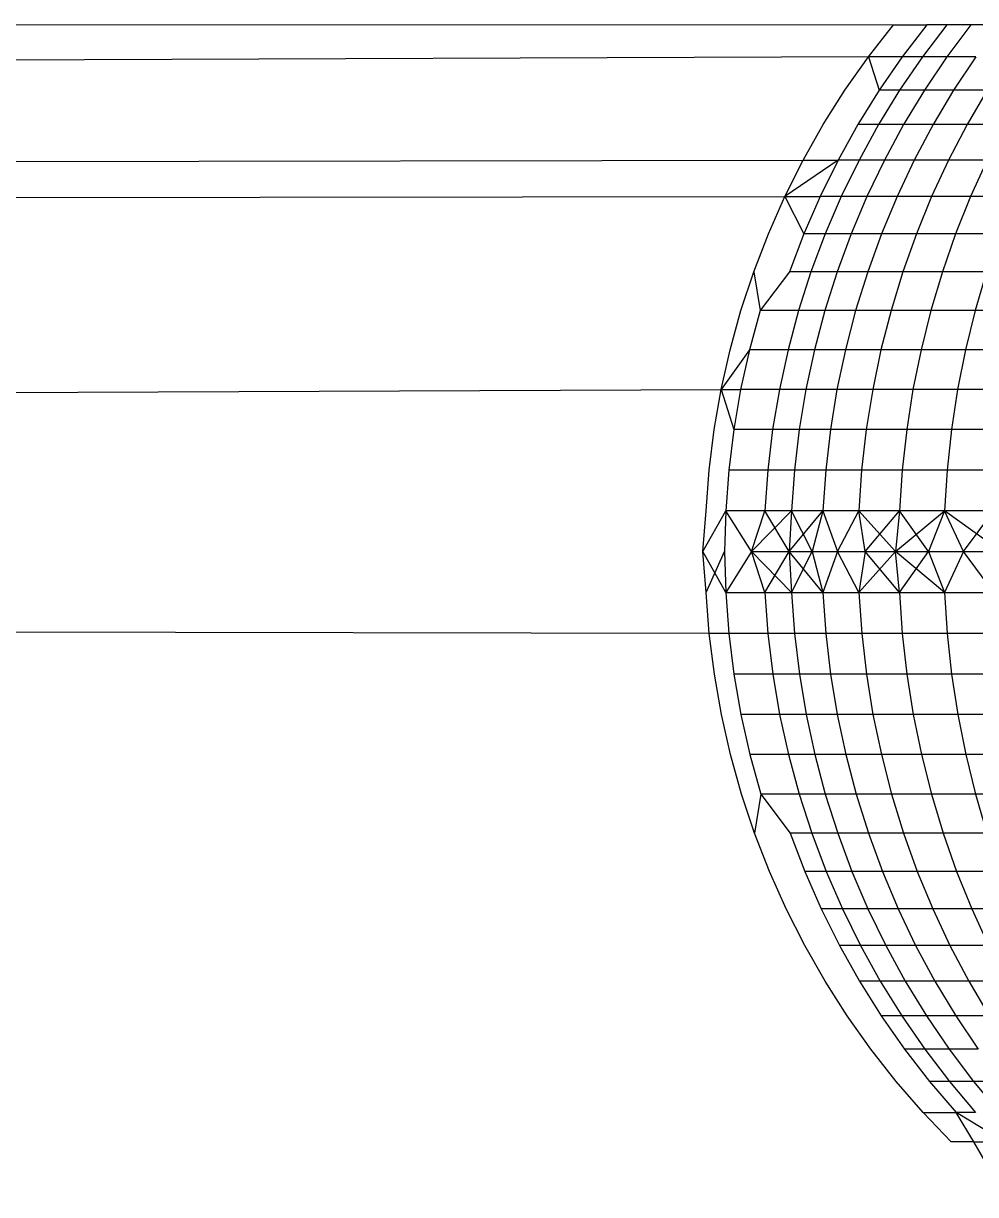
# Model space of a CAD drawing. Header units: inches. Extents: x 17 to 4615, y 5 to 3256.
# Drawn here: x 1639.134 to 1640.395, y 2595.002 to 2596.552 of the extents above; entities that cross this region are included whole.
import ezdxf

# ---------------------------------------------------------------- set-up
doc = ezdxf.new("R2010")
doc.units = ezdxf.units.IN
doc.header["$MEASUREMENT"] = 0

msp = doc.modelspace()

# ---------------------------------------------------------------- linework, layer by layer
for p, q in [((1635.7324, 2596.5523), (1640.2858, 2596.5505)), ((1640.2527, 2596.508), (1640.2858, 2596.5505)), ((1640.2858, 2596.5505), (1640.3299, 2596.5505)), ((1640.3299, 2596.5505), (1640.2974, 2596.508)), ((1640.3563, 2596.5505), (1640.3241, 2596.508)), ((1640.3563, 2596.5505), (1640.3299, 2596.5505)), ((1640.3883, 2596.5505), (1640.3563, 2596.5505)), ((1640.3883, 2596.5505), (1640.3566, 2596.508)), ((1640.4261, 2596.5505), (1640.3883, 2596.5505)), ((1640.2527, 2596.508), (1635.7324, 2596.4914)), ((1640.2216, 2596.4639), (1640.2527, 2596.508)), ((1640.2527, 2596.508), (1640.2669, 2596.4639)), ((1640.2974, 2596.508), (1640.2527, 2596.508)), ((1640.2974, 2596.508), (1640.2669, 2596.4639)), ((1640.3241, 2596.508), (1640.294, 2596.4639)), ((1640.3241, 2596.508), (1640.2974, 2596.508)), ((1640.3566, 2596.508), (1640.3241, 2596.508)), ((1640.3566, 2596.508), (1640.3269, 2596.4639)), ((1640.3948, 2596.508), (1640.3566, 2596.508)), ((1640.3948, 2596.508), (1640.3655, 2596.4639)), ((1640.1928, 2596.4183), (1640.2216, 2596.4639)), ((1640.2669, 2596.4639), (1640.2386, 2596.4183)), ((1640.294, 2596.4639), (1640.2659, 2596.4183)), ((1640.294, 2596.4639), (1640.2669, 2596.4639)), ((1640.3269, 2596.4639), (1640.294, 2596.4639)), ((1640.3269, 2596.4639), (1640.2992, 2596.4183)), ((1640.3655, 2596.4639), (1640.3269, 2596.4639)), ((1640.3655, 2596.4639), (1640.3384, 2596.4183)), ((1640.41, 2596.4639), (1640.3655, 2596.4639)), ((1640.41, 2596.4639), (1640.3833, 2596.4183)), ((1640.1663, 2596.3713), (1640.1928, 2596.4183)), ((1640.2386, 2596.4183), (1640.2125, 2596.3713)), ((1640.2659, 2596.4183), (1640.2386, 2596.4183)), ((1640.2659, 2596.4183), (1640.2402, 2596.3713)), ((1640.2992, 2596.4183), (1640.2659, 2596.4183)), ((1640.2992, 2596.4183), (1640.2738, 2596.3713)), ((1640.3384, 2596.4183), (1640.2992, 2596.4183)), ((1640.3384, 2596.4183), (1640.3134, 2596.3713)), ((1640.3833, 2596.4183), (1640.3384, 2596.4183)), ((1640.3833, 2596.4183), (1640.3587, 2596.3713)), ((1640.4339, 2596.4183), (1640.3833, 2596.4183)), ((1635.7324, 2596.3646), (1640.1663, 2596.3713)), ((1640.142, 2596.3232), (1640.1663, 2596.3713)), ((1640.2125, 2596.3713), (1640.142, 2596.3232)), ((1640.1663, 2596.3713), (1640.2125, 2596.3713)), ((1640.2125, 2596.3713), (1640.1887, 2596.3232)), ((1640.2402, 2596.3713), (1640.2125, 2596.3713)), ((1640.2402, 2596.3713), (1640.2166, 2596.3232)), ((1640.2738, 2596.3713), (1640.2402, 2596.3713)), ((1640.2738, 2596.3713), (1640.2506, 2596.3232)), ((1640.3134, 2596.3713), (1640.2738, 2596.3713)), ((1640.3134, 2596.3713), (1640.2905, 2596.3232)), ((1640.3587, 2596.3713), (1640.3134, 2596.3713)), ((1640.3587, 2596.3713), (1640.3363, 2596.3232)), ((1640.4098, 2596.3713), (1640.3587, 2596.3713)), ((1640.4098, 2596.3713), (1640.3879, 2596.3232)), ((1635.7324, 2596.318), (1640.142, 2596.3232)), ((1640.1202, 2596.2738), (1640.142, 2596.3232)), ((1640.142, 2596.3232), (1640.1673, 2596.2738)), ((1640.142, 2596.3232), (1640.1887, 2596.3232)), ((1640.1887, 2596.3232), (1640.1673, 2596.2738)), ((1640.2166, 2596.3232), (1640.1887, 2596.3232)), ((1640.2166, 2596.3232), (1640.1954, 2596.2738)), ((1640.2506, 2596.3232), (1640.2166, 2596.3232)), ((1640.2506, 2596.3232), (1640.2297, 2596.2738)), ((1640.2905, 2596.3232), (1640.2506, 2596.3232)), ((1640.2905, 2596.3232), (1640.2699, 2596.2738)), ((1640.3363, 2596.3232), (1640.2905, 2596.3232)), ((1640.3363, 2596.3232), (1640.3161, 2596.2738)), ((1640.3879, 2596.3232), (1640.3363, 2596.3232)), ((1640.3879, 2596.3232), (1640.3681, 2596.2738)), ((1640.4451, 2596.3232), (1640.3879, 2596.3232)), ((1640.1008, 2596.2235), (1640.1202, 2596.2738)), ((1640.1673, 2596.2738), (1640.1483, 2596.2235)), ((1640.1954, 2596.2738), (1640.1673, 2596.2738)), ((1640.1954, 2596.2738), (1640.1766, 2596.2235)), ((1640.2297, 2596.2738), (1640.1954, 2596.2738)), ((1640.2297, 2596.2738), (1640.2111, 2596.2235)), ((1640.2699, 2596.2738), (1640.2297, 2596.2738)), ((1640.2699, 2596.2738), (1640.2517, 2596.2235)), ((1640.3161, 2596.2738), (1640.2699, 2596.2738)), ((1640.3161, 2596.2738), (1640.2982, 2596.2235)), ((1640.3681, 2596.2738), (1640.3161, 2596.2738)), ((1640.3681, 2596.2738), (1640.3506, 2596.2235)), ((1640.4259, 2596.2738), (1640.3681, 2596.2738)), ((1640.0839, 2596.1723), (1640.1008, 2596.2235)), ((1640.1008, 2596.2235), (1640.1094, 2596.1723)), ((1640.1483, 2596.2235), (1640.1094, 2596.1723)), ((1640.1766, 2596.2235), (1640.1483, 2596.2235)), ((1640.1766, 2596.2235), (1640.1602, 2596.1723)), ((1640.2111, 2596.2235), (1640.1766, 2596.2235)), ((1640.2111, 2596.2235), (1640.1949, 2596.1723)), ((1640.2517, 2596.2235), (1640.2111, 2596.2235)), ((1640.2517, 2596.2235), (1640.2357, 2596.1723)), ((1640.2982, 2596.2235), (1640.2517, 2596.2235)), ((1640.2982, 2596.2235), (1640.2826, 2596.1723)), ((1640.3506, 2596.2235), (1640.2982, 2596.2235)), ((1640.3506, 2596.2235), (1640.3353, 2596.1723)), ((1640.4088, 2596.2235), (1640.3506, 2596.2235)), ((1640.4088, 2596.2235), (1640.3938, 2596.1723)), ((1640.0695, 2596.1203), (1640.0839, 2596.1723)), ((1640.1094, 2596.1723), (1640.0952, 2596.1203)), ((1640.1602, 2596.1723), (1640.1094, 2596.1723)), ((1640.1602, 2596.1723), (1640.1462, 2596.1203)), ((1640.1949, 2596.1723), (1640.1602, 2596.1723)), ((1640.1949, 2596.1723), (1640.1811, 2596.1203)), ((1640.2357, 2596.1723), (1640.1949, 2596.1723)), ((1640.2357, 2596.1723), (1640.2222, 2596.1203)), ((1640.2826, 2596.1723), (1640.2357, 2596.1723)), ((1640.2826, 2596.1723), (1640.2693, 2596.1203)), ((1640.3353, 2596.1723), (1640.2826, 2596.1723)), ((1640.3353, 2596.1723), (1640.3223, 2596.1203)), ((1640.3938, 2596.1723), (1640.3353, 2596.1723)), ((1640.3938, 2596.1723), (1640.3811, 2596.1203)), ((1640.458, 2596.1723), (1640.3938, 2596.1723)), ((1640.0577, 2596.0677), (1640.0695, 2596.1203)), ((1640.0952, 2596.1203), (1640.0577, 2596.0677)), ((1640.0952, 2596.1203), (1640.0835, 2596.0677)), ((1640.1462, 2596.1203), (1640.0952, 2596.1203)), ((1640.1462, 2596.1203), (1640.1348, 2596.0677)), ((1640.1811, 2596.1203), (1640.1462, 2596.1203)), ((1640.1811, 2596.1203), (1640.1698, 2596.0677)), ((1640.2222, 2596.1203), (1640.1811, 2596.1203)), ((1640.2222, 2596.1203), (1640.211, 2596.0677)), ((1640.2693, 2596.1203), (1640.2222, 2596.1203)), ((1640.2693, 2596.1203), (1640.2583, 2596.0677)), ((1640.3223, 2596.1203), (1640.2693, 2596.1203)), ((1640.3223, 2596.1203), (1640.3116, 2596.0677)), ((1640.3811, 2596.1203), (1640.3223, 2596.1203)), ((1640.3811, 2596.1203), (1640.3707, 2596.0677)), ((1640.4456, 2596.1203), (1640.3811, 2596.1203)), ((1635.7324, 2596.0494), (1640.0577, 2596.0677)), ((1640.0485, 2596.0145), (1640.0577, 2596.0677)), ((1640.0577, 2596.0677), (1640.0744, 2596.0145)), ((1640.0577, 2596.0677), (1640.0835, 2596.0677)), ((1640.0835, 2596.0677), (1640.0744, 2596.0145)), ((1640.1348, 2596.0677), (1640.0835, 2596.0677)), ((1640.1348, 2596.0677), (1640.1258, 2596.0145)), ((1640.1698, 2596.0677), (1640.1348, 2596.0677)), ((1640.1698, 2596.0677), (1640.161, 2596.0145)), ((1640.211, 2596.0677), (1640.1698, 2596.0677)), ((1640.211, 2596.0677), (1640.2024, 2596.0145)), ((1640.2583, 2596.0677), (1640.211, 2596.0677)), ((1640.2583, 2596.0677), (1640.2498, 2596.0145)), ((1640.3116, 2596.0677), (1640.2583, 2596.0677)), ((1640.3116, 2596.0677), (1640.3033, 2596.0145)), ((1640.3707, 2596.0677), (1640.3116, 2596.0677)), ((1640.3707, 2596.0677), (1640.3626, 2596.0145)), ((1640.4355, 2596.0677), (1640.3707, 2596.0677)), ((1640.0419, 2595.961), (1640.0485, 2596.0145)), ((1640.0744, 2596.0145), (1640.0679, 2595.961)), ((1640.1258, 2596.0145), (1640.0744, 2596.0145)), ((1640.1258, 2596.0145), (1640.1194, 2595.961)), ((1640.161, 2596.0145), (1640.1258, 2596.0145)), ((1640.161, 2596.0145), (1640.1547, 2595.961)), ((1640.2024, 2596.0145), (1640.161, 2596.0145)), ((1640.2024, 2596.0145), (1640.1961, 2595.961)), ((1640.2498, 2596.0145), (1640.2024, 2596.0145)), ((1640.2498, 2596.0145), (1640.2437, 2595.961)), ((1640.3033, 2596.0145), (1640.2498, 2596.0145)), ((1640.3033, 2596.0145), (1640.2973, 2595.961)), ((1640.3626, 2596.0145), (1640.3033, 2596.0145)), ((1640.3626, 2596.0145), (1640.3568, 2595.961)), ((1640.4276, 2596.0145), (1640.3626, 2596.0145)), ((1640.038, 2595.9072), (1640.0419, 2595.961)), ((1640.0679, 2595.961), (1640.0639, 2595.9072)), ((1640.1194, 2595.961), (1640.0679, 2595.961)), ((1640.1194, 2595.961), (1640.1155, 2595.9072)), ((1640.1547, 2595.961), (1640.1194, 2595.961)), ((1640.1547, 2595.961), (1640.1509, 2595.9072)), ((1640.1961, 2595.961), (1640.1547, 2595.961)), ((1640.1961, 2595.961), (1640.1924, 2595.9072)), ((1640.2437, 2595.961), (1640.1961, 2595.961)), ((1640.2437, 2595.961), (1640.2401, 2595.9072)), ((1640.2973, 2595.961), (1640.2437, 2595.961)), ((1640.2973, 2595.961), (1640.2937, 2595.9072)), ((1640.3568, 2595.961), (1640.2973, 2595.961)), ((1640.3568, 2595.961), (1640.3533, 2595.9072)), ((1640.4219, 2595.961), (1640.3568, 2595.961)), ((1640.0334, 2595.8533), (1640.0639, 2595.9072)), ((1640.0334, 2595.8533), (1640.038, 2595.9072)), ((1640.0639, 2595.9072), (1640.0621, 2595.8533)), ((1640.1155, 2595.9072), (1640.0639, 2595.9072)), ((1640.098, 2595.8533), (1640.0639, 2595.9072)), ((1640.098, 2595.8533), (1640.1155, 2595.9072)), ((1640.1509, 2595.9072), (1640.098, 2595.8533)), ((1640.1509, 2595.9072), (1640.1155, 2595.9072)), ((1640.1478, 2595.8533), (1640.1155, 2595.9072)), ((1640.1509, 2595.9072), (1640.1478, 2595.8533)), ((1640.1478, 2595.8533), (1640.1924, 2595.9072)), ((1640.1924, 2595.9072), (1640.1509, 2595.9072)), ((1640.178, 2595.8533), (1640.1509, 2595.9072)), ((1640.1924, 2595.9072), (1640.178, 2595.8533)), ((1640.2401, 2595.9072), (1640.1924, 2595.9072)), ((1640.1924, 2595.9072), (1640.2115, 2595.8533)), ((1640.2115, 2595.8533), (1640.2401, 2595.9072)), ((1640.2937, 2595.9072), (1640.2401, 2595.9072)), ((1640.2886, 2595.8533), (1640.2401, 2595.9072)), ((1640.2484, 2595.8533), (1640.2401, 2595.9072)), ((1640.2484, 2595.8533), (1640.2937, 2595.9072)), ((1640.2937, 2595.9072), (1640.2886, 2595.8533)), ((1640.2886, 2595.8533), (1640.3533, 2595.9072)), ((1640.3533, 2595.9072), (1640.2937, 2595.9072)), ((1640.3321, 2595.8533), (1640.2937, 2595.9072)), ((1640.3533, 2595.9072), (1640.3321, 2595.8533)), ((1640.4185, 2595.9072), (1640.3533, 2595.9072)), ((1640.3787, 2595.8533), (1640.3533, 2595.9072)), ((1640.4285, 2595.8533), (1640.3533, 2595.9072)), ((1640.3787, 2595.8533), (1640.4185, 2595.9072)), ((1640.038, 2595.7989), (1640.0334, 2595.8533)), ((1640.0639, 2595.7989), (1640.0334, 2595.8533)), ((1640.038, 2595.7989), (1640.0621, 2595.8533)), ((1640.0621, 2595.8533), (1640.0639, 2595.7989)), ((1640.098, 2595.8533), (1640.0639, 2595.7989)), ((1640.098, 2595.8533), (1640.1478, 2595.8533)), ((1640.1509, 2595.7989), (1640.098, 2595.8533)), ((1640.1156, 2595.7989), (1640.098, 2595.8533)), ((1640.1156, 2595.7989), (1640.1478, 2595.8533)), ((1640.1478, 2595.8533), (1640.1509, 2595.7989)), ((1640.1478, 2595.8533), (1640.178, 2595.8533)), ((1640.1924, 2595.7989), (1640.1478, 2595.8533)), ((1640.1509, 2595.7989), (1640.178, 2595.8533)), ((1640.178, 2595.8533), (1640.1924, 2595.7989)), ((1640.178, 2595.8533), (1640.2115, 2595.8533)), ((1640.2115, 2595.8533), (1640.1924, 2595.7989)), ((1640.2401, 2595.7989), (1640.2115, 2595.8533)), ((1640.2115, 2595.8533), (1640.2484, 2595.8533)), ((1640.2484, 2595.8533), (1640.2401, 2595.7989)), ((1640.2401, 2595.7989), (1640.2886, 2595.8533)), ((1640.2484, 2595.8533), (1640.2886, 2595.8533)), ((1640.2937, 2595.7989), (1640.2484, 2595.8533)), ((1640.2886, 2595.8533), (1640.3321, 2595.8533)), ((1640.2937, 2595.7989), (1640.2886, 2595.8533)), ((1640.3533, 2595.7989), (1640.2886, 2595.8533)), ((1640.2937, 2595.7989), (1640.3321, 2595.8533)), ((1640.3321, 2595.8533), (1640.3533, 2595.7989)), ((1640.3321, 2595.8533), (1640.3787, 2595.8533)), ((1640.3787, 2595.8533), (1640.3533, 2595.7989)), ((1640.4185, 2595.7989), (1640.3787, 2595.8533)), ((1640.3787, 2595.8533), (1640.4285, 2595.8533)), ((1640.042, 2595.7447), (1640.038, 2595.7989)), ((1640.0639, 2595.7989), (1640.0679, 2595.7447)), ((1640.0639, 2595.7989), (1640.1156, 2595.7989)), ((1640.1156, 2595.7989), (1640.1195, 2595.7447)), ((1640.1156, 2595.7989), (1640.1509, 2595.7989)), ((1640.1509, 2595.7989), (1640.1548, 2595.7447)), ((1640.1509, 2595.7989), (1640.1924, 2595.7989)), ((1640.1924, 2595.7989), (1640.1962, 2595.7447)), ((1640.1924, 2595.7989), (1640.2401, 2595.7989)), ((1640.2401, 2595.7989), (1640.2438, 2595.7447)), ((1640.2401, 2595.7989), (1640.2937, 2595.7989)), ((1640.2937, 2595.7989), (1640.2974, 2595.7447)), ((1640.2937, 2595.7989), (1640.3533, 2595.7989)), ((1640.3533, 2595.7989), (1640.3568, 2595.7447)), ((1640.3533, 2595.7989), (1640.4185, 2595.7989)), ((1640.042, 2595.7447), (1635.7324, 2595.7523)), ((1640.0487, 2595.6907), (1640.042, 2595.7447)), ((1640.0679, 2595.7447), (1640.042, 2595.7447)), ((1640.0679, 2595.7447), (1640.0746, 2595.6907)), ((1640.1195, 2595.7447), (1640.0679, 2595.7447)), ((1640.1195, 2595.7447), (1640.126, 2595.6907)), ((1640.1548, 2595.7447), (1640.1195, 2595.7447)), ((1640.1548, 2595.7447), (1640.1612, 2595.6907)), ((1640.1962, 2595.7447), (1640.1548, 2595.7447)), ((1640.1962, 2595.7447), (1640.2026, 2595.6907)), ((1640.2438, 2595.7447), (1640.1962, 2595.7447)), ((1640.2438, 2595.7447), (1640.25, 2595.6907)), ((1640.2974, 2595.7447), (1640.2438, 2595.7447)), ((1640.2974, 2595.7447), (1640.3034, 2595.6907)), ((1640.3568, 2595.7447), (1640.2974, 2595.7447)), ((1640.3568, 2595.7447), (1640.3627, 2595.6907)), ((1640.422, 2595.7447), (1640.3568, 2595.7447)), ((1640.0581, 2595.6372), (1640.0487, 2595.6907)), ((1640.0746, 2595.6907), (1640.0838, 2595.6372)), ((1640.126, 2595.6907), (1640.0746, 2595.6907)), ((1640.126, 2595.6907), (1640.1351, 2595.6372)), ((1640.1612, 2595.6907), (1640.126, 2595.6907)), ((1640.1612, 2595.6907), (1640.1701, 2595.6372)), ((1640.2026, 2595.6907), (1640.1612, 2595.6907)), ((1640.2026, 2595.6907), (1640.2113, 2595.6372)), ((1640.25, 2595.6907), (1640.2026, 2595.6907)), ((1640.25, 2595.6907), (1640.2586, 2595.6372)), ((1640.3034, 2595.6907), (1640.25, 2595.6907)), ((1640.3034, 2595.6907), (1640.3119, 2595.6372)), ((1640.3627, 2595.6907), (1640.3034, 2595.6907)), ((1640.3627, 2595.6907), (1640.371, 2595.6372)), ((1640.4277, 2595.6907), (1640.3627, 2595.6907)), ((1640.07, 2595.5842), (1640.0581, 2595.6372)), ((1640.0838, 2595.6372), (1640.0957, 2595.5842)), ((1640.1351, 2595.6372), (1640.0838, 2595.6372)), ((1640.1351, 2595.6372), (1640.1467, 2595.5842)), ((1640.1701, 2595.6372), (1640.1351, 2595.6372)), ((1640.1701, 2595.6372), (1640.1816, 2595.5842)), ((1640.2113, 2595.6372), (1640.1701, 2595.6372)), ((1640.2113, 2595.6372), (1640.2227, 2595.5842)), ((1640.2586, 2595.6372), (1640.2113, 2595.6372)), ((1640.2586, 2595.6372), (1640.2698, 2595.5842)), ((1640.3119, 2595.6372), (1640.2586, 2595.6372)), ((1640.3119, 2595.6372), (1640.3228, 2595.5842)), ((1640.371, 2595.6372), (1640.3119, 2595.6372)), ((1640.371, 2595.6372), (1640.3816, 2595.5842)), ((1640.4358, 2595.6372), (1640.371, 2595.6372)), ((1640.0846, 2595.5318), (1640.07, 2595.5842)), ((1640.0957, 2595.5842), (1640.1101, 2595.5318)), ((1640.1467, 2595.5842), (1640.0957, 2595.5842)), ((1640.1467, 2595.5842), (1640.1609, 2595.5318)), ((1640.1816, 2595.5842), (1640.1467, 2595.5842)), ((1640.1816, 2595.5842), (1640.1956, 2595.5318)), ((1640.2227, 2595.5842), (1640.1816, 2595.5842)), ((1640.2227, 2595.5842), (1640.2364, 2595.5318)), ((1640.2698, 2595.5842), (1640.2227, 2595.5842)), ((1640.2698, 2595.5842), (1640.2832, 2595.5318)), ((1640.3228, 2595.5842), (1640.2698, 2595.5842)), ((1640.3228, 2595.5842), (1640.336, 2595.5318)), ((1640.3816, 2595.5842), (1640.3228, 2595.5842)), ((1640.3816, 2595.5842), (1640.3945, 2595.5318)), ((1640.4461, 2595.5842), (1640.3816, 2595.5842)), ((1640.1018, 2595.4802), (1640.0846, 2595.5318)), ((1640.1101, 2595.5318), (1640.1018, 2595.4802)), ((1640.1101, 2595.5318), (1640.1492, 2595.4802)), ((1640.1609, 2595.5318), (1640.1101, 2595.5318)), ((1640.1609, 2595.5318), (1640.1776, 2595.4802)), ((1640.1956, 2595.5318), (1640.1609, 2595.5318)), ((1640.1956, 2595.5318), (1640.212, 2595.4802)), ((1640.2364, 2595.5318), (1640.1956, 2595.5318)), ((1640.2364, 2595.5318), (1640.2526, 2595.4802)), ((1640.2832, 2595.5318), (1640.2364, 2595.5318)), ((1640.2832, 2595.5318), (1640.2991, 2595.4802)), ((1640.336, 2595.5318), (1640.2832, 2595.5318)), ((1640.336, 2595.5318), (1640.3515, 2595.4802)), ((1640.3945, 2595.5318), (1640.336, 2595.5318)), ((1640.3945, 2595.5318), (1640.4096, 2595.4802)), ((1640.4586, 2595.5318), (1640.3945, 2595.5318)), ((1640.1215, 2595.4295), (1640.1018, 2595.4802)), ((1640.1492, 2595.4802), (1640.1686, 2595.4295)), ((1640.1776, 2595.4802), (1640.1492, 2595.4802)), ((1640.1776, 2595.4802), (1640.1967, 2595.4295)), ((1640.212, 2595.4802), (1640.1776, 2595.4802)), ((1640.212, 2595.4802), (1640.2309, 2595.4295)), ((1640.2526, 2595.4802), (1640.212, 2595.4802)), ((1640.2526, 2595.4802), (1640.2712, 2595.4295)), ((1640.2991, 2595.4802), (1640.2526, 2595.4802)), ((1640.2991, 2595.4802), (1640.3173, 2595.4295)), ((1640.3515, 2595.4802), (1640.2991, 2595.4802)), ((1640.3515, 2595.4802), (1640.3693, 2595.4295)), ((1640.4096, 2595.4802), (1640.3515, 2595.4802)), ((1640.1437, 2595.3799), (1640.1215, 2595.4295)), ((1640.1686, 2595.4295), (1640.1903, 2595.3799)), ((1640.1967, 2595.4295), (1640.1686, 2595.4295)), ((1640.1967, 2595.4295), (1640.2182, 2595.3799)), ((1640.2309, 2595.4295), (1640.1967, 2595.4295)), ((1640.2309, 2595.4295), (1640.2521, 2595.3799)), ((1640.2712, 2595.4295), (1640.2309, 2595.4295)), ((1640.2712, 2595.4295), (1640.2921, 2595.3799)), ((1640.3173, 2595.4295), (1640.2712, 2595.4295)), ((1640.3173, 2595.4295), (1640.3378, 2595.3799)), ((1640.3693, 2595.4295), (1640.3173, 2595.4295)), ((1640.3693, 2595.4295), (1640.3894, 2595.3799)), ((1640.427, 2595.4295), (1640.3693, 2595.4295)), ((1640.1683, 2595.3315), (1640.1437, 2595.3799)), ((1640.1903, 2595.3799), (1640.2145, 2595.3315)), ((1640.2182, 2595.3799), (1640.1903, 2595.3799)), ((1640.2182, 2595.3799), (1640.2421, 2595.3315)), ((1640.2521, 2595.3799), (1640.2182, 2595.3799)), ((1640.2521, 2595.3799), (1640.2757, 2595.3315)), ((1640.2921, 2595.3799), (1640.2521, 2595.3799)), ((1640.2921, 2595.3799), (1640.3152, 2595.3315)), ((1640.3378, 2595.3799), (1640.2921, 2595.3799)), ((1640.3378, 2595.3799), (1640.3606, 2595.3315)), ((1640.3894, 2595.3799), (1640.3378, 2595.3799)), ((1640.3894, 2595.3799), (1640.4117, 2595.3315)), ((1640.4466, 2595.3799), (1640.3894, 2595.3799)), ((1640.1952, 2595.2842), (1640.1683, 2595.3315)), ((1640.2145, 2595.3315), (1640.2409, 2595.2842)), ((1640.2421, 2595.3315), (1640.2145, 2595.3315)), ((1640.2421, 2595.3315), (1640.2683, 2595.2842)), ((1640.2757, 2595.3315), (1640.2421, 2595.3315)), ((1640.2757, 2595.3315), (1640.3015, 2595.2842)), ((1640.3152, 2595.3315), (1640.2757, 2595.3315)), ((1640.3152, 2595.3315), (1640.3406, 2595.2842)), ((1640.3606, 2595.3315), (1640.3152, 2595.3315)), ((1640.3606, 2595.3315), (1640.3855, 2595.2842)), ((1640.4117, 2595.3315), (1640.3606, 2595.3315)), ((1640.2245, 2595.2384), (1640.1952, 2595.2842)), ((1640.2409, 2595.2842), (1640.2697, 2595.2384)), ((1640.2683, 2595.2842), (1640.2409, 2595.2842)), ((1640.2683, 2595.2842), (1640.2967, 2595.2384)), ((1640.3015, 2595.2842), (1640.2683, 2595.2842)), ((1640.3015, 2595.2842), (1640.3296, 2595.2384)), ((1640.3406, 2595.2842), (1640.3015, 2595.2842)), ((1640.3406, 2595.2842), (1640.3682, 2595.2384)), ((1640.3855, 2595.2842), (1640.3406, 2595.2842)), ((1640.3855, 2595.2842), (1640.4126, 2595.2384)), ((1640.436, 2595.2842), (1640.3855, 2595.2842)), ((1640.2559, 2595.1942), (1640.2245, 2595.2384)), ((1640.2697, 2595.2384), (1640.3006, 2595.1942)), ((1640.2967, 2595.2384), (1640.2697, 2595.2384)), ((1640.2967, 2595.2384), (1640.3273, 2595.1942)), ((1640.3296, 2595.2384), (1640.2967, 2595.2384)), ((1640.3296, 2595.2384), (1640.3597, 2595.1942)), ((1640.3682, 2595.2384), (1640.3296, 2595.2384)), ((1640.3682, 2595.2384), (1640.3979, 2595.1942)), ((1640.4126, 2595.2384), (1640.3682, 2595.2384)), ((1640.2896, 2595.1515), (1640.2559, 2595.1942)), ((1640.3006, 2595.1942), (1640.3336, 2595.1515)), ((1640.3273, 2595.1942), (1640.3006, 2595.1942)), ((1640.3273, 2595.1942), (1640.3599, 2595.1515)), ((1640.3597, 2595.1942), (1640.3273, 2595.1942)), ((1640.3597, 2595.1942), (1640.3919, 2595.1515)), ((1640.3979, 2595.1942), (1640.3597, 2595.1942)), ((1640.3253, 2595.1105), (1640.2896, 2595.1515)), ((1640.3336, 2595.1515), (1640.3687, 2595.1105)), ((1640.3599, 2595.1515), (1640.3336, 2595.1515)), ((1640.3599, 2595.1515), (1640.3946, 2595.1105)), ((1640.3919, 2595.1515), (1640.3599, 2595.1515)), ((1640.3919, 2595.1515), (1640.4262, 2595.1105)), ((1640.4296, 2595.1515), (1640.3919, 2595.1515)), ((1640.3621, 2595.0714), (1640.3253, 2595.1105)), ((1640.3253, 2595.1105), (1640.3687, 2595.1105)), ((1640.3946, 2595.1105), (1640.3687, 2595.1105)), ((1640.4327, 2595.0714), (1640.3687, 2595.1105)), ((1640.3924, 2595.0714), (1640.3687, 2595.1105)), ((1640.3924, 2595.0714), (1640.3621, 2595.0714)), ((1640.4323, 2595.0018), (1640.3924, 2595.0714)), ((1640.3924, 2595.0714), (1640.4327, 2595.0714))]:
    msp.add_line(p, q)

doc.saveas('drawing.dxf')
